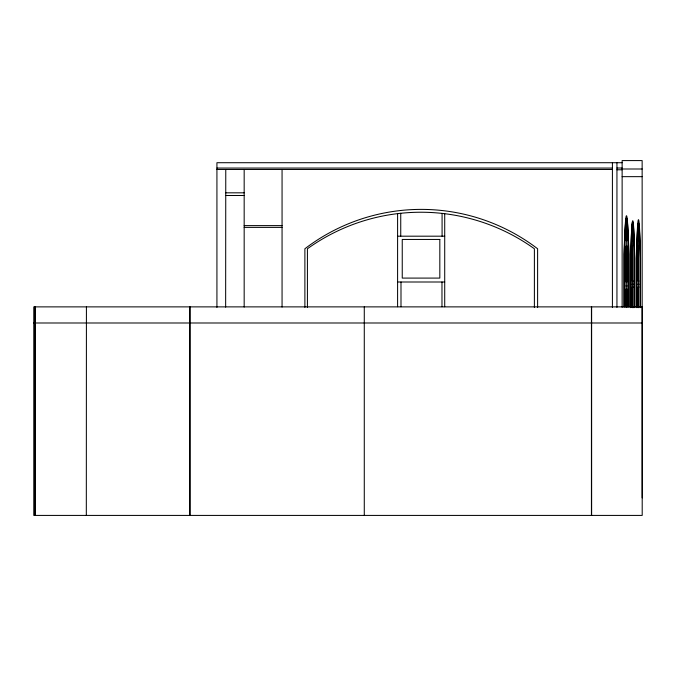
<?xml version="1.0" encoding="UTF-8"?>
<svg xmlns="http://www.w3.org/2000/svg" width="676" height="676" viewBox="0 0 676 676"><rect width="100%" height="100%" fill="white"/><g stroke="black" fill="none" stroke-linecap="round" stroke-linejoin="round"><path stroke-width="1.01" d="M225.649 307.124L225.767 169.465M622.131 162.713L216.928 162.713L216.928 307.386M216.928 168.062L612.414 168.062M616.943 168.011L622.131 168.011M622.131 169L642.141 169M216.928 169.465L612.414 169.465M616.943 169.777L622.131 169.777M622.131 176.656L642.141 176.656M225.767 192.821L244.171 192.821M225.767 195.499L244.171 195.499M244.171 225.615L282.061 225.615M244.171 227.381L282.061 227.381M397.598 236.186L444.715 236.186M633.26 240.555L632.119 240.555L632.204 224.964M637.89 240.555L639.031 240.555M625.934 240.597L627.108 240.597M633.15 245.574L632.229 245.574L632.229 281.055L633.15 281.055M638.921 245.574L638 245.574L638 281.055L638.921 281.055M397.598 282.002L444.715 282.002M632.119 284.224L633.26 284.224M637.89 284.224L639.031 284.224M625.934 285.94L627.108 285.94M633.201 287.063L632.212 287.063L632.212 307.69M638.972 287.063L637.983 287.063L637.983 307.69M33.8 322.993L642.2 322.993M642.2 497.891L642.141 160.584L622.131 160.584L622.131 307.386M640.518 307.656L640.518 258.24A104.51 2.636 90 0 0 636.429 258.24L636.429 307.656M640.425 307.428L640.425 258.24A102.591 2.586 -90 0 0 636.522 258.24L636.522 307.428M638.964 224.855L638.972 307.69M637.975 224.964L637.975 240.555M637.89 225.691L637.89 307.343M634.747 307.656L634.747 258.24A102.591 2.586 90 0 0 630.75 258.24L630.75 307.428M634.654 307.428L634.654 258.24A104.51 2.636 90 0 0 630.657 258.24L630.657 307.656M633.184 224.855L633.201 307.69M632.119 225.691L632.119 307.343M627.108 219.945L627.108 307.022M627.024 219.396L627.024 240.597M627.024 306.988L627.024 289.041L626.044 289.041L626.044 306.988M626.044 219.168L626.044 240.597M625.934 219.81L625.951 307.022M624.159 306.988L624.159 254.227A137.853 3.481 -90 0 1 628.866 254.227L628.933 306.988L628.866 254.227A135.994 3.431 -90 0 0 624.083 254.227L624.083 306.988M616.943 162.713L616.943 307.386M612.414 162.713L612.414 307.386M591.627 306.879L591.627 515.416M591.432 306.879L591.432 515.416M537.614 307.335L537.614 248.768A191.621 191.621 0 0 0 304.884 248.768L304.884 307.335M534.386 307.512L534.386 248.768A194.527 194.527 0 0 0 307.419 248.768L307.419 307.512M444.715 213.701L444.715 306.735M442.079 213.396L442.079 236.186M441.977 282.002L441.977 306.735M400.995 282.002L400.995 306.735M400.741 213.286L400.741 236.186M397.598 213.641L397.598 306.735M364.279 306.879L364.279 515.416M282.061 169.465L282.061 307.065M244.171 169.465L244.171 307.065M190.091 306.879L190.091 515.416M189.702 306.879L189.702 515.416M86.418 306.879L86.317 515.416M35.456 306.879L35.456 515.416M34.873 306.879L34.873 515.416M34.484 306.879L34.484 515.416M439.822 239.448L402.245 239.448L402.245 278.089L439.822 278.089L439.822 239.448M626.982 246.14L626.044 246.14L626.044 282.027L626.982 282.027L626.982 246.14M642.2 306.879L33.8 306.879L33.8 515.416L642.2 515.416L642.2 306.879"/></g></svg>
